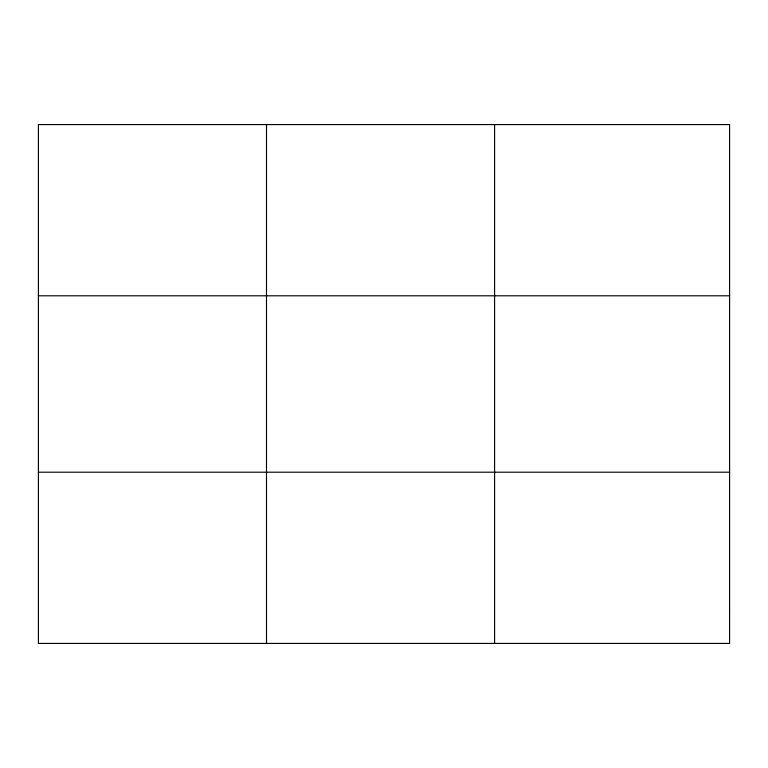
<?xml version="1.0" encoding="UTF-8"?>
<svg xmlns="http://www.w3.org/2000/svg" width="768" height="768" viewBox="0 0 768 768"><rect width="100%" height="100%" fill="white"/><g stroke="black" fill="none" stroke-linecap="round" stroke-linejoin="round"><path stroke-width="1.15" d="M266.496 643.421L266.496 124.579M494.592 643.421L494.592 124.579M38.4 295.795L729.6 295.795M38.4 472.205L729.6 472.205M729.6 609.178L729.6 643.421L38.4 643.421L38.4 124.579L729.6 124.579L729.6 609.178"/></g></svg>
